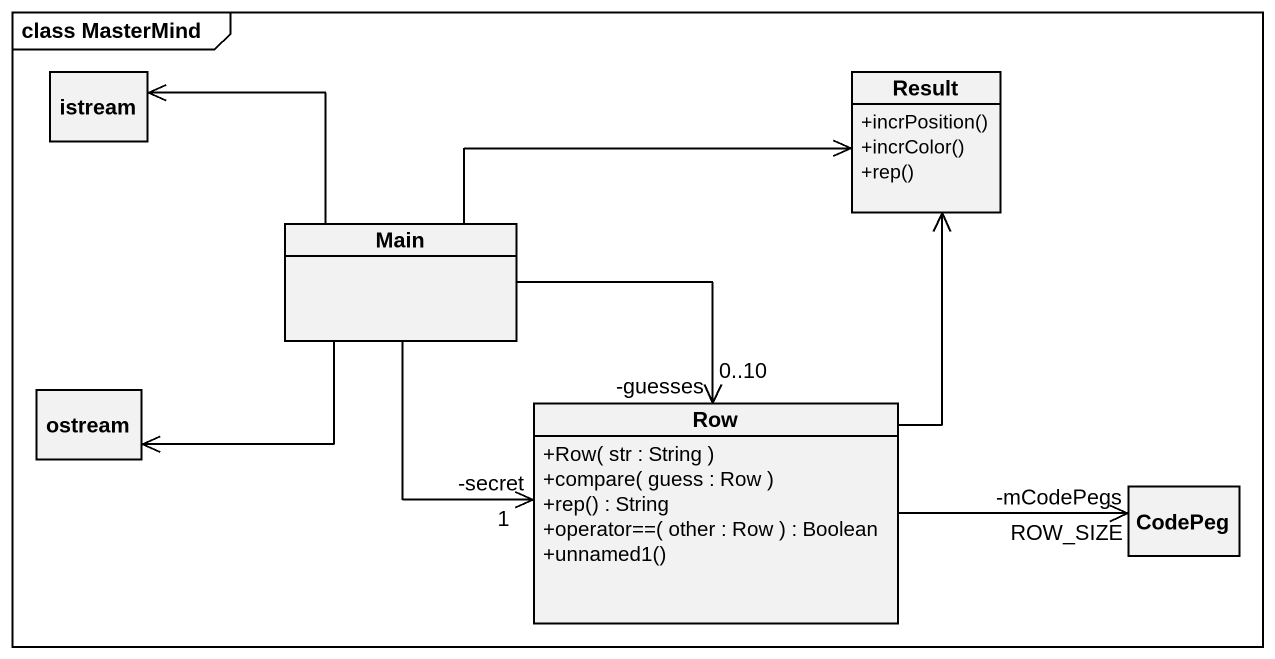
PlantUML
@startuml
mainframe class MasterMind
hide circle
hide empty members
skinparam classAttributeIconSize 0
class istream
class Result {
  +incrPosition()
  +incrColor()
  +rep()
}
class Main
class ostream
class Row {
  +Row( str : String )
  +compare( guess : Row )
  +rep() : String
  +operator==( other : Row ) : Boolean
  +unnamed1()
}
class CodePeg
Main -left-> istream
Main -right-> Result
Main -left-> ostream
Row -up-> Result
Row "-secret\n1" <-up- Main
Row "-guesses\n0..10" <-up- Main
CodePeg "-mCodePegs\nROW_SIZE" <-left- Row
@enduml
